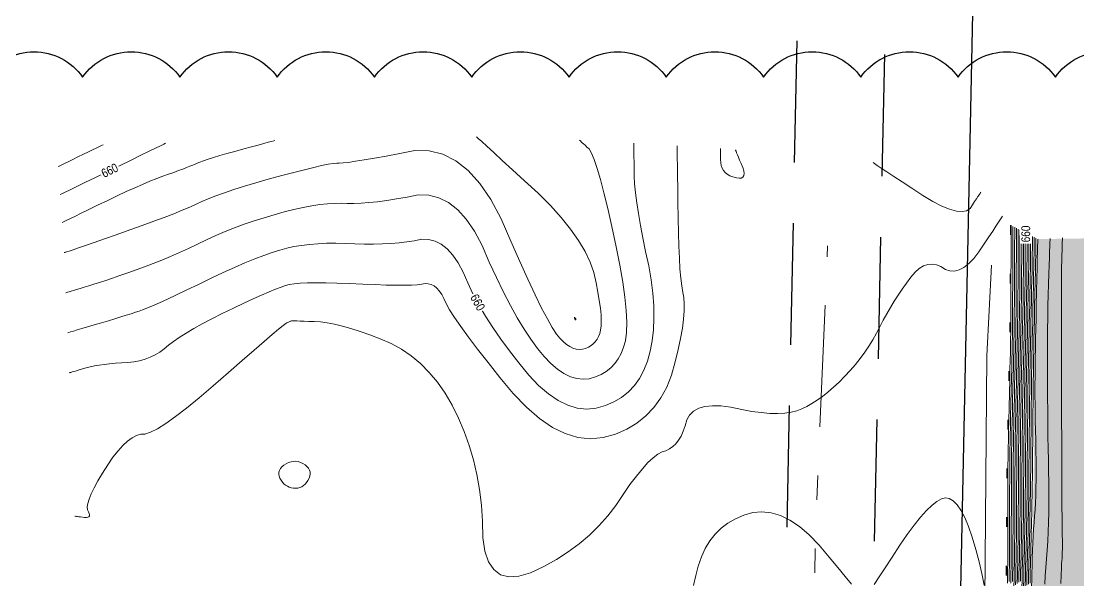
# Model space of a CAD drawing. Extents: x 408914 to 412362, y 6133812 to 6135729.
# Drawn here: x 410453.3 to 410562, y 6134168 to 6134225.4 of the extents above; entities that cross this region are included whole.
import ezdxf

# ---------------------------------------------------------------- set-up
doc = ezdxf.new("R2010")
doc.units = 0
doc.header["$LTSCALE"] = 5
for name, pattern in [('CENTERLINEX33', [6.5, 2.5, -1, 0.5, -1, 0.5, -1]), ('foc-FLOWLINE', [3.75, 2.5, -1.25]), ('foc-TOPO', [1, 0.2, -0.8])]:
    doc.linetypes.add(name, pattern=pattern)
for name, color, linetype in [('AS-ROADS', 254, 'Continuous'), ('F-EZE', 190, 'foc-FLOWLINE'), ('L-SEC', 7, 'Continuous'), ('PROPOSED-SCOPE', 240, 'Continuous'), ('T-LOW-AREA', 48, 'foc-TOPO')]:
    doc.layers.add(name, color=color, linetype=linetype)
for name, color, linetype, lineweight, true_color in [('AS-TELUS-ATCO PIPELINES', 7, 'foc-TEL', 9, 0xff9c38), ('C-TOPO-MAJR', 7, 'Continuous', 15, 0xd3aa5f), ('C-TOPO-MINR', 7, 'Continuous', 13, 0xe9d5af)]:
    doc.layers.add(name, color=color, linetype=linetype, lineweight=lineweight, true_color=true_color)
doc.layers.add('C-TOPO-MAJR-TEXT', color=7, linetype='Continuous', true_color=0x644b1b)
doc.layers.add('EXISTING PIPE (EXIST OR HP)', color=240, linetype='CENTERLINEX33', lineweight=20)
doc.styles.add('foc-LtypeFont', font='ARIALN.TTF', dxfattribs={"height": 7.35})
doc.styles.get("Standard").update_dxf_attribs({"font": 'ARIALN.TTF'})
doc.linetypes.add('foc-TEL', pattern='A,2,-1,["T",foc-LtypeFont,S=0.2,R=0,X=-0.425,Y=-0.75],-1.24,8', length=12.24)

msp = doc.modelspace()

# ---------------------------------------------------------------- hatches: boundary and pattern name
at = {"layer": 'AS-ROADS'}
h = msp.add_hatch(color=256, dxfattribs=at)
h.dxf.hatch_style = 1
h.paths.add_polyline_path([(410459.909, 6134102.815), (410473.373, 6134102.384), (410487.29, 6134102.369), (410499.54, 6134102.143), (410513.633, 6134101.862), (410531.19, 6134101.362), (410542.545, 6134101.244), (410562.978, 6134100.497), (410563.603, 6134105.075), (410564.351, 6134126.276), (410564.18, 6134137.58), (410564.457, 6134150.553), (410564.94, 6134169.43), (410565.468, 6134203.166), (410557.785, 6134203.061), (410557.554, 6134191.021), (410557.365, 6134178.284), (410557.163, 6134165.844), (410556.792, 6134152.62), (410556.119, 6134139.367), (410555.828, 6134127.005), (410555.488, 6134118.286), (410554.713, 6134114.745), (410553.303, 6134112.519), (410550.402, 6134110.311), (410546.861, 6134109.539), (410543.571, 6134109.474), (410534.917, 6134109.269), (410523.2, 6134109.396), (410510.918, 6134109.711), (410498.397, 6134109.913), (410486.022, 6134110.19), (410473.281, 6134110.347), (410460.165, 6134110.66)])

# ---------------------------------------------------------------- linework, layer by layer
at = {"layer": 'AS-TELUS-ATCO PIPELINES', "flags": 128}
msp.add_lwpolyline([(410546.272, 6134095.98), (410546.422, 6134099.006), (410547.594, 6134111.464), (410548.568, 6134118.576), (410548.586, 6134121.776), (410548.631, 6134122.445), (410547.956, 6134129.888), (410548.44, 6134131.919), (410549.77, 6134135.018), (410550.587, 6134138.183), (410552.145, 6134145.91), (410552.179, 6134157.127), (410552.348, 6134165.976), (410552.569, 6134191.053), (410553.031, 6134200.38)], dxfattribs=at)
at = {"layer": 'C-TOPO-MAJR', "flags": 128}
for points in [[(410457.344, 6134207.642), (410457.344, 6134207.642), (410457.513, 6134207.724), (410457.851, 6134207.889), (410458.358, 6134208.135), (410459.034, 6134208.464), (410459.879, 6134208.875), (410460.892, 6134209.368), (410462.075, 6134209.943), (410463.427, 6134210.601), (410464.61, 6134211.176), (410465.624, 6134211.67), (410466.468, 6134212.08), (410467.144, 6134212.409), (410467.651, 6134212.656), (410467.989, 6134212.82), (410468.158, 6134212.902), (410468.158, 6134212.902)], [(410458.111, 6134193.441), (410458.111, 6134193.441), (410458.207, 6134193.47), (410458.4, 6134193.526), (410458.689, 6134193.612), (410459.075, 6134193.725), (410459.557, 6134193.868), (410460.136, 6134194.038), (410460.811, 6134194.237), (410461.582, 6134194.464), (410462.299, 6134194.678), (410462.961, 6134194.878), (410463.569, 6134195.064), (410464.122, 6134195.236), (410464.621, 6134195.395), (410465.065, 6134195.539), (410465.455, 6134195.67), (410465.79, 6134195.787), (410466.246, 6134195.969), (410466.825, 6134196.214), (410467.524, 6134196.524), (410468.346, 6134196.899), (410469.289, 6134197.338), (410470.353, 6134197.841), (410471.539, 6134198.408), (410472.847, 6134199.04), (410474.08, 6134199.617), (410475.238, 6134200.139), (410476.321, 6134200.607), (410477.328, 6134201.019), (410478.261, 6134201.377), (410479.119, 6134201.679), (410479.902, 6134201.927), (410480.61, 6134202.121), (410481.355, 6134202.283), (410482.138, 6134202.416), (410482.958, 6134202.517), (410483.816, 6134202.589), (410484.711, 6134202.63), (410485.644, 6134202.641), (410486.614, 6134202.621), (410487.621, 6134202.571), (410488.595, 6134202.546), (410489.535, 6134202.544), (410490.442, 6134202.566), (410491.316, 6134202.612), (410492.156, 6134202.683), (410492.962, 6134202.777), (410493.735, 6134202.896), (410494.475, 6134203.039), (410495.182, 6134203.026), (410495.855, 6134202.857), (410496.496, 6134202.533), (410497.104, 6134202.053), (410497.679, 6134201.417), (410498.221, 6134200.625), (410498.731, 6134199.678), (410499.207, 6134198.576), (410499.752, 6134197.454), (410500.365, 6134196.315), (410501.047, 6134195.156), (410501.797, 6134193.98), (410502.615, 6134192.785), (410503.502, 6134191.571), (410504.458, 6134190.339), (410505.482, 6134189.089), (410506.497, 6134188.03), (410507.504, 6134187.162), (410508.502, 6134186.485), (410509.491, 6134185.999), (410510.472, 6134185.705), (410511.444, 6134185.601), (410512.408, 6134185.689), (410513.364, 6134185.968), (410514.234, 6134186.34), (410515.021, 6134186.804), (410515.723, 6134187.362), (410516.34, 6134188.012), (410516.873, 6134188.754), (410517.322, 6134189.59), (410517.686, 6134190.518), (410517.965, 6134191.539), (410518.17, 6134192.618), (410518.298, 6134193.754), (410518.351, 6134194.948), (410518.329, 6134196.2), (410518.231, 6134197.509), (410518.058, 6134198.876), (410517.809, 6134200.301), (410517.484, 6134201.784), (410517.199, 6134203.174), (410516.953, 6134204.472), (410516.747, 6134205.677), (410516.58, 6134206.79), (410516.453, 6134207.811), (410516.365, 6134208.739), (410516.316, 6134209.575), (410516.307, 6134210.318), (410516.299, 6134210.969), (410516.292, 6134211.527), (410516.286, 6134211.991), (410516.281, 6134212.363), (410516.278, 6134212.642), (410516.275, 6134212.828), (410516.274, 6134212.921), (410516.274, 6134212.921)], [(410555.419, 6134204.278), (410555.419, 6134204.278), (410555.418, 6134204.121), (410555.417, 6134203.807), (410555.415, 6134203.336), (410555.412, 6134202.709), (410555.409, 6134201.925), (410555.405, 6134200.984), (410555.4, 6134199.886), (410555.394, 6134198.631), (410555.389, 6134197.502), (410555.383, 6134196.498), (410555.378, 6134195.621), (410555.372, 6134194.869), (410555.367, 6134194.243), (410555.362, 6134193.742), (410555.356, 6134193.368), (410555.351, 6134193.119), (410555.343, 6134192.74), (410555.332, 6134192.232), (410555.318, 6134191.594), (410555.301, 6134190.826), (410555.281, 6134189.929), (410555.259, 6134188.902), (410555.233, 6134187.745), (410555.205, 6134186.458), (410555.179, 6134185.3), (410555.158, 6134184.269), (410555.139, 6134183.366), (410555.123, 6134182.591), (410555.111, 6134181.944), (410555.102, 6134181.424), (410555.097, 6134181.033), (410555.094, 6134180.769), (410555.091, 6134180.375), (410555.089, 6134179.85), (410555.086, 6134179.195), (410555.082, 6134178.409), (410555.079, 6134177.493), (410555.075, 6134176.446), (410555.072, 6134175.269), (410555.068, 6134173.962), (410555.063, 6134172.783), (410555.059, 6134171.733), (410555.054, 6134170.811), (410555.049, 6134170.017), (410555.043, 6134169.353), (410555.037, 6134168.816), (410555.031, 6134168.409), (410555.025, 6134168.13), (410555.011, 6134167.718)], [(410556.147, 6134203.903), (410556.147, 6134203.903), (410556.147, 6134203.795), (410556.146, 6134203.578), (410556.144, 6134203.252), (410556.142, 6134202.817), (410556.14, 6134202.275), (410556.137, 6134201.623), (410556.134, 6134200.863), (410556.13, 6134199.994), (410556.125, 6134199.155), (410556.119, 6134198.345), (410556.111, 6134197.564), (410556.103, 6134196.812), (410556.093, 6134196.089), (410556.082, 6134195.396), (410556.069, 6134194.732), (410556.056, 6134194.097), (410556.041, 6134193.429), (410556.026, 6134192.729), (410556.01, 6134191.997), (410555.994, 6134191.232), (410555.976, 6134190.434), (410555.958, 6134189.604), (410555.939, 6134188.742), (410555.919, 6134187.847), (410555.901, 6134186.98), (410555.885, 6134186.141), (410555.87, 6134185.33), (410555.857, 6134184.548), (410555.846, 6134183.794), (410555.836, 6134183.068), (410555.828, 6134182.37), (410555.822, 6134181.7), (410555.816, 6134181.002), (410555.811, 6134180.275), (410555.806, 6134179.52), (410555.802, 6134178.736), (410555.798, 6134177.924), (410555.794, 6134177.084), (410555.791, 6134176.215), (410555.788, 6134175.317), (410555.784, 6134174.447), (410555.778, 6134173.605), (410555.77, 6134172.79), (410555.761, 6134172.002), (410555.75, 6134171.243), (410555.738, 6134170.51), (410555.724, 6134169.806), (410555.708, 6134169.128), (410555.689, 6134168.419), (410555.666, 6134167.677)], [(410556.875, 6134203.529), (410556.875, 6134203.529), (410556.875, 6134203.469), (410556.874, 6134203.348), (410556.873, 6134203.167), (410556.872, 6134202.926), (410556.871, 6134202.624), (410556.87, 6134202.262), (410556.868, 6134201.84), (410556.866, 6134201.358), (410556.861, 6134200.808), (410556.854, 6134200.191), (410556.844, 6134199.506), (410556.833, 6134198.755), (410556.818, 6134197.936), (410556.801, 6134197.049), (410556.782, 6134196.096), (410556.76, 6134195.075), (410556.74, 6134194.119), (410556.721, 6134193.227), (410556.703, 6134192.4), (410556.687, 6134191.638), (410556.671, 6134190.94), (410556.658, 6134190.307), (410556.645, 6134189.738), (410556.634, 6134189.235), (410556.623, 6134188.659), (410556.612, 6134188.013), (410556.602, 6134187.294), (410556.591, 6134186.505), (410556.581, 6134185.644), (410556.57, 6134184.711), (410556.56, 6134183.707), (410556.55, 6134182.631), (410556.541, 6134181.629), (410556.533, 6134180.7), (410556.527, 6134179.845), (410556.521, 6134179.063), (410556.516, 6134178.355), (410556.513, 6134177.721), (410556.51, 6134177.16), (410556.509, 6134176.672), (410556.504, 6134176.111), (410556.497, 6134175.477), (410556.487, 6134174.769), (410556.473, 6134173.988), (410556.457, 6134173.133), (410556.438, 6134172.204), (410556.416, 6134171.203), (410556.392, 6134170.127), (410556.367, 6134169.12), (410556.342, 6134168.18), (410556.317, 6134167.309)], [(410557.603, 6134203.155), (410557.603, 6134203.155), (410557.603, 6134203.143), (410557.603, 6134203.119), (410557.603, 6134203.082), (410557.603, 6134203.034), (410557.602, 6134202.974), (410557.602, 6134202.902), (410557.602, 6134202.818), (410557.601, 6134202.721), (410557.597, 6134202.461), (410557.589, 6134202.037), (410557.578, 6134201.449), (410557.563, 6134200.698), (410557.544, 6134199.782), (410557.521, 6134198.703), (410557.495, 6134197.46), (410557.465, 6134196.053), (410557.438, 6134194.808), (410557.415, 6134193.724), (410557.396, 6134192.803), (410557.379, 6134192.043), (410557.367, 6134191.445), (410557.357, 6134191.009), (410557.351, 6134190.735), (410557.349, 6134190.623), (410557.345, 6134190.339), (410557.34, 6134189.885), (410557.333, 6134189.259), (410557.325, 6134188.462), (410557.315, 6134187.494), (410557.304, 6134186.354), (410557.292, 6134185.044), (410557.278, 6134183.562), (410557.266, 6134182.256), (410557.256, 6134181.125), (410557.247, 6134180.17), (410557.24, 6134179.391), (410557.235, 6134178.787), (410557.231, 6134178.358), (410557.229, 6134178.105), (410557.229, 6134178.027), (410557.225, 6134177.775), (410557.216, 6134177.349), (410557.203, 6134176.748), (410557.186, 6134175.973), (410557.164, 6134175.023), (410557.139, 6134173.898), (410557.109, 6134172.599), (410557.075, 6134171.126), (410557.045, 6134169.821), (410557.017, 6134168.684), (410556.994, 6134167.715)]]:
    msp.add_lwpolyline(points, dxfattribs=at)
at = {"layer": 'C-TOPO-MINR', "ltscale": 0.1, "flags": 128}
for points in [[(410457.141, 6134210.518), (410457.141, 6134210.518), (410457.213, 6134210.553), (410457.356, 6134210.622), (410457.571, 6134210.727), (410457.858, 6134210.867), (410458.217, 6134211.041), (410458.648, 6134211.251), (410459.15, 6134211.495), (410459.724, 6134211.774), (410460.226, 6134212.019), (410460.657, 6134212.228), (410461.015, 6134212.402), (410461.302, 6134212.542), (410461.518, 6134212.647), (410461.661, 6134212.717), (410461.733, 6134212.752), (410461.733, 6134212.752)], [(410457.547, 6134204.766), (410457.547, 6134204.766), (410457.677, 6134204.829), (410457.937, 6134204.956), (410458.327, 6134205.145), (410458.846, 6134205.398), (410459.495, 6134205.714), (410460.274, 6134206.093), (410461.183, 6134206.535), (410462.222, 6134207.04), (410463.204, 6134207.508), (410464.128, 6134207.938), (410464.996, 6134208.33), (410465.806, 6134208.684), (410466.56, 6134209.001), (410467.256, 6134209.279), (410467.896, 6134209.521), (410468.478, 6134209.724), (410469.012, 6134209.914), (410469.498, 6134210.09), (410469.936, 6134210.253), (410470.326, 6134210.403), (410470.668, 6134210.539), (410470.962, 6134210.661), (410471.208, 6134210.77), (410471.406, 6134210.866), (410471.693, 6134210.98), (410472.069, 6134211.114), (410472.535, 6134211.267), (410473.09, 6134211.439), (410473.734, 6134211.631), (410474.468, 6134211.841), (410475.291, 6134212.071), (410476.203, 6134212.32), (410477.001, 6134212.537), (410477.685, 6134212.724), (410478.255, 6134212.88), (410478.711, 6134213.004), (410479.053, 6134213.097), (410479.281, 6134213.159), (410479.395, 6134213.191), (410479.395, 6134213.191)], [(410457.747, 6134201.671), (410457.747, 6134201.671), (410457.755, 6134201.673), (410457.771, 6134201.678), (410457.794, 6134201.685), (410457.825, 6134201.694), (410457.865, 6134201.705), (410457.912, 6134201.719), (410457.967, 6134201.735), (410458.03, 6134201.754), (410458.258, 6134201.831), (410458.651, 6134201.966), (410459.21, 6134202.159), (410459.934, 6134202.41), (410460.823, 6134202.719), (410461.878, 6134203.087), (410463.098, 6134203.512), (410464.483, 6134203.996), (410465.766, 6134204.454), (410466.947, 6134204.885), (410468.026, 6134205.29), (410469.002, 6134205.669), (410469.876, 6134206.022), (410470.649, 6134206.349), (410471.318, 6134206.65), (410471.886, 6134206.924), (410472.556, 6134207.211), (410473.328, 6134207.511), (410474.202, 6134207.824), (410475.178, 6134208.15), (410476.256, 6134208.489), (410477.436, 6134208.841), (410478.718, 6134209.205), (410480.102, 6134209.583), (410481.343, 6134209.912), (410482.439, 6134210.192), (410483.392, 6134210.424), (410484.201, 6134210.607), (410484.866, 6134210.741), (410485.387, 6134210.827), (410485.765, 6134210.864), (410485.998, 6134210.852), (410486.396, 6134210.879), (410486.957, 6134210.945), (410487.682, 6134211.05), (410488.571, 6134211.193), (410489.623, 6134211.375), (410490.839, 6134211.595), (410492.219, 6134211.854), (410493.763, 6134212.152), (410495.238, 6134212.125), (410496.645, 6134211.773), (410497.983, 6134211.096), (410499.252, 6134210.094), (410500.452, 6134208.767), (410501.584, 6134207.115), (410502.647, 6134205.137), (410503.642, 6134202.835), (410504.555, 6134200.768), (410505.387, 6134198.936), (410506.138, 6134197.34), (410506.807, 6134195.979), (410507.395, 6134194.853), (410507.902, 6134193.962), (410508.328, 6134193.306), (410508.672, 6134192.886), (410509.013, 6134192.53), (410509.352, 6134192.238), (410509.687, 6134192.01), (410510.02, 6134191.847), (410510.35, 6134191.748), (410510.676, 6134191.713), (410511.001, 6134191.743), (410511.322, 6134191.836), (410511.614, 6134191.961), (410511.879, 6134192.118), (410512.115, 6134192.305), (410512.322, 6134192.523), (410512.502, 6134192.773), (410512.652, 6134193.054), (410512.775, 6134193.366), (410512.869, 6134193.709), (410512.923, 6134194.14), (410512.936, 6134194.659), (410512.909, 6134195.266), (410512.842, 6134195.96), (410512.734, 6134196.742), (410512.586, 6134197.612), (410512.397, 6134198.569), (410512.168, 6134199.615), (410511.792, 6134200.69), (410511.269, 6134201.796), (410510.599, 6134202.931), (410509.782, 6134204.097), (410508.817, 6134205.293), (410507.705, 6134206.519), (410506.446, 6134207.775), (410505.04, 6134209.061), (410503.81, 6134210.186), (410502.755, 6134211.15), (410501.877, 6134211.954), (410501.174, 6134212.597), (410500.646, 6134213.08), (410500.295, 6134213.401), (410500.119, 6134213.562), (410500.119, 6134213.562)], [(410457.929, 6134197.556), (410457.929, 6134197.556), (410457.981, 6134197.571), (410458.085, 6134197.602), (410458.242, 6134197.648), (410458.45, 6134197.71), (410458.711, 6134197.786), (410459.024, 6134197.879), (410459.389, 6134197.986), (410459.806, 6134198.109), (410460.278, 6134198.254), (410460.806, 6134198.422), (410461.389, 6134198.611), (410462.028, 6134198.823), (410462.722, 6134199.057), (410463.471, 6134199.313), (410464.276, 6134199.591), (410465.136, 6134199.892), (410466.006, 6134200.211), (410466.886, 6134200.55), (410467.775, 6134200.907), (410468.674, 6134201.284), (410469.583, 6134201.68), (410470.501, 6134202.095), (410471.429, 6134202.529), (410472.367, 6134202.982), (410473.318, 6134203.414), (410474.283, 6134203.825), (410475.261, 6134204.215), (410476.253, 6134204.585), (410477.259, 6134204.933), (410478.278, 6134205.26), (410479.31, 6134205.566), (410480.356, 6134205.852), (410481.349, 6134206.098), (410482.289, 6134206.304), (410483.175, 6134206.471), (410484.009, 6134206.598), (410484.789, 6134206.686), (410485.516, 6134206.734), (410486.189, 6134206.743), (410486.81, 6134206.712), (410487.495, 6134206.712), (410488.246, 6134206.744), (410489.062, 6134206.808), (410489.943, 6134206.903), (410490.889, 6134207.029), (410491.901, 6134207.186), (410492.977, 6134207.375), (410494.119, 6134207.596), (410495.21, 6134207.576), (410496.25, 6134207.315), (410497.239, 6134206.814), (410498.178, 6134206.073), (410499.066, 6134205.092), (410499.903, 6134203.87), (410500.689, 6134202.408), (410501.425, 6134200.705), (410502.154, 6134199.111), (410502.876, 6134197.625), (410503.592, 6134196.248), (410504.302, 6134194.979), (410505.005, 6134193.819), (410505.702, 6134192.766), (410506.393, 6134191.823), (410507.077, 6134190.987), (410507.755, 6134190.28), (410508.428, 6134189.7), (410509.094, 6134189.248), (410509.755, 6134188.923), (410510.411, 6134188.726), (410511.06, 6134188.657), (410511.704, 6134188.716), (410512.343, 6134188.902), (410512.924, 6134189.151), (410513.45, 6134189.461), (410513.919, 6134189.833), (410514.331, 6134190.267), (410514.687, 6134190.764), (410514.987, 6134191.322), (410515.23, 6134191.942), (410515.417, 6134192.624), (410515.524, 6134193.481), (410515.55, 6134194.512), (410515.497, 6134195.717), (410515.363, 6134197.097), (410515.149, 6134198.651), (410514.854, 6134200.379), (410514.48, 6134202.282), (410514.025, 6134204.359), (410513.6, 6134206.201), (410513.205, 6134207.809), (410512.84, 6134209.181), (410512.504, 6134210.319), (410512.199, 6134211.222), (410511.923, 6134211.889), (410511.677, 6134212.322), (410511.46, 6134212.52), (410511.271, 6134212.693), (410511.109, 6134212.841), (410510.974, 6134212.965), (410510.866, 6134213.064), (410510.785, 6134213.138), (410510.73, 6134213.188), (410510.703, 6134213.212), (410510.703, 6134213.212)], [(410458.293, 6134189.326), (410458.293, 6134189.326), (410458.34, 6134189.34), (410458.436, 6134189.368), (410458.578, 6134189.41), (410458.768, 6134189.467), (410459.006, 6134189.537), (410459.291, 6134189.621), (410459.624, 6134189.719), (410460.005, 6134189.831), (410460.419, 6134189.933), (410460.867, 6134190.026), (410461.35, 6134190.109), (410461.866, 6134190.182), (410462.416, 6134190.245), (410463.001, 6134190.298), (410463.619, 6134190.342), (410464.271, 6134190.376), (410464.895, 6134190.451), (410465.489, 6134190.569), (410466.055, 6134190.729), (410466.591, 6134190.931), (410467.099, 6134191.174), (410467.577, 6134191.46), (410468.027, 6134191.788), (410468.447, 6134192.158), (410468.96, 6134192.551), (410469.566, 6134192.968), (410470.264, 6134193.41), (410471.054, 6134193.875), (410471.937, 6134194.364), (410472.912, 6134194.877), (410473.98, 6134195.413), (410475.14, 6134195.974), (410476.201, 6134196.477), (410477.163, 6134196.922), (410478.027, 6134197.31), (410478.792, 6134197.641), (410479.458, 6134197.914), (410480.025, 6134198.13), (410480.494, 6134198.288), (410480.864, 6134198.389), (410481.362, 6134198.469), (410481.988, 6134198.527), (410482.742, 6134198.564), (410483.624, 6134198.58), (410484.634, 6134198.575), (410485.772, 6134198.548), (410487.038, 6134198.5), (410488.432, 6134198.431), (410489.695, 6134198.379), (410490.825, 6134198.343), (410491.823, 6134198.324), (410492.689, 6134198.322), (410493.422, 6134198.337), (410494.024, 6134198.368), (410494.493, 6134198.417), (410494.831, 6134198.482), (410495.153, 6134198.476), (410495.461, 6134198.399), (410495.753, 6134198.251), (410496.03, 6134198.032), (410496.293, 6134197.742), (410496.54, 6134197.381), (410496.772, 6134196.949), (410496.99, 6134196.446), (410497.35, 6134195.797), (410497.854, 6134195.004), (410498.501, 6134194.065), (410499.292, 6134192.98), (410500.226, 6134191.751), (410501.303, 6134190.376), (410502.523, 6134188.856), (410503.887, 6134187.191), (410505.239, 6134185.78), (410506.58, 6134184.624), (410507.909, 6134183.722), (410509.227, 6134183.075), (410510.533, 6134182.683), (410511.828, 6134182.545), (410513.112, 6134182.662), (410514.384, 6134183.034), (410515.544, 6134183.529), (410516.592, 6134184.148), (410517.526, 6134184.89), (410518.349, 6134185.756), (410519.059, 6134186.745), (410519.656, 6134187.858), (410520.141, 6134189.094), (410520.514, 6134190.454), (410520.825, 6134191.709), (410521.076, 6134192.861), (410521.266, 6134193.908), (410521.394, 6134194.851), (410521.462, 6134195.69), (410521.469, 6134196.425), (410521.414, 6134197.055), (410521.299, 6134197.582), (410521.196, 6134198.249), (410521.104, 6134199.057), (410521.024, 6134200.005), (410520.957, 6134201.095), (410520.9, 6134202.325), (410520.856, 6134203.695), (410520.824, 6134205.207), (410520.803, 6134206.859), (410520.785, 6134208.305), (410520.77, 6134209.544), (410520.757, 6134210.577), (410520.746, 6134211.403), (410520.739, 6134212.023), (410520.733, 6134212.436), (410520.731, 6134212.642), (410520.731, 6134212.642)], [(410526.717, 6134212.233), (410526.717, 6134212.233), (410526.738, 6134212.182), (410526.779, 6134212.081), (410526.842, 6134211.93), (410526.926, 6134211.728), (410527.03, 6134211.476), (410527.155, 6134211.173), (410527.301, 6134210.819), (410527.468, 6134210.415), (410527.57, 6134210.074), (410527.607, 6134209.796), (410527.578, 6134209.58), (410527.485, 6134209.426), (410527.326, 6134209.336), (410527.102, 6134209.308), (410526.813, 6134209.342), (410526.459, 6134209.44), (410526.149, 6134209.565), (410525.882, 6134209.719), (410525.659, 6134209.901), (410525.48, 6134210.111), (410525.345, 6134210.349), (410525.254, 6134210.616), (410525.206, 6134210.911), (410525.202, 6134211.233), (410525.198, 6134211.516), (410525.195, 6134211.758), (410525.193, 6134211.96), (410525.191, 6134212.122), (410525.189, 6134212.243), (410525.188, 6134212.323), (410525.188, 6134212.364), (410525.188, 6134212.364)], [(410540.857, 6134210.913), (410540.857, 6134210.913), (410541, 6134210.819), (410541.284, 6134210.631), (410541.711, 6134210.349), (410542.28, 6134209.973), (410542.992, 6134209.503), (410543.846, 6134208.939), (410544.842, 6134208.281), (410545.98, 6134207.529), (410547.007, 6134206.918), (410547.923, 6134206.448), (410548.727, 6134206.118), (410549.421, 6134205.929), (410550.003, 6134205.881), (410550.473, 6134205.974), (410550.833, 6134206.208), (410551.081, 6134206.582), (410551.298, 6134206.91), (410551.484, 6134207.19), (410551.639, 6134207.424), (410551.763, 6134207.612), (410551.857, 6134207.752), (410551.919, 6134207.846), (410551.95, 6134207.892), (410551.95, 6134207.892)], [(410458.826, 6134174.594), (410458.826, 6134174.594), (410458.854, 6134174.59), (410458.911, 6134174.583), (410458.996, 6134174.571), (410459.11, 6134174.556), (410459.252, 6134174.537), (410459.422, 6134174.515), (410459.621, 6134174.489), (410459.848, 6134174.459), (410460.033, 6134174.457), (410460.176, 6134174.485), (410460.276, 6134174.541), (410460.333, 6134174.626), (410460.349, 6134174.74), (410460.321, 6134174.883), (410460.252, 6134175.055), (410460.14, 6134175.255), (410460.111, 6134175.539), (410460.164, 6134175.907), (410460.301, 6134176.359), (410460.52, 6134176.895), (410460.822, 6134177.515), (410461.206, 6134178.219), (410461.674, 6134179.007), (410462.224, 6134179.878), (410462.758, 6134180.644), (410463.276, 6134181.303), (410463.778, 6134181.856), (410464.263, 6134182.303), (410464.733, 6134182.643), (410465.186, 6134182.877), (410465.623, 6134183.005), (410466.044, 6134183.027), (410466.61, 6134183.22), (410467.321, 6134183.584), (410468.178, 6134184.12), (410469.18, 6134184.826), (410470.327, 6134185.704), (410471.62, 6134186.753), (410473.058, 6134187.974), (410474.641, 6134189.365), (410476.038, 6134190.589), (410477.251, 6134191.645), (410478.277, 6134192.532), (410479.118, 6134193.252), (410479.774, 6134193.804), (410480.244, 6134194.188), (410480.529, 6134194.404), (410480.628, 6134194.452), (410480.719, 6134194.495), (410480.801, 6134194.533), (410480.875, 6134194.566), (410480.94, 6134194.594), (410480.997, 6134194.617), (410481.046, 6134194.636), (410481.086, 6134194.649), (410481.118, 6134194.658), (410481.224, 6134194.662), (410481.406, 6134194.66), (410481.662, 6134194.654), (410481.994, 6134194.643), (410482.4, 6134194.626), (410482.882, 6134194.605), (410483.438, 6134194.579), (410484.07, 6134194.547), (410484.763, 6134194.461), (410485.517, 6134194.321), (410486.333, 6134194.126), (410487.211, 6134193.876), (410488.15, 6134193.571), (410489.151, 6134193.212), (410490.214, 6134192.799), (410491.337, 6134192.33), (410492.404, 6134191.753), (410493.413, 6134191.067), (410494.365, 6134190.273), (410495.259, 6134189.369), (410496.097, 6134188.357), (410496.876, 6134187.236), (410497.599, 6134186.006), (410498.263, 6134184.667), (410498.85, 6134183.285), (410499.359, 6134181.86), (410499.789, 6134180.391), (410500.141, 6134178.88), (410500.415, 6134177.325), (410500.611, 6134175.727), (410500.728, 6134174.086), (410500.767, 6134172.402), (410500.972, 6134171.01), (410501.342, 6134169.909), (410501.878, 6134169.101), (410502.579, 6134168.585), (410503.445, 6134168.36), (410504.477, 6134168.428), (410505.674, 6134168.788), (410507.036, 6134169.439), (410508.322, 6134170.151), (410509.532, 6134170.924), (410510.665, 6134171.757), (410511.721, 6134172.65), (410512.7, 6134173.604), (410513.603, 6134174.618), (410514.429, 6134175.692), (410515.179, 6134176.827), (410515.884, 6134177.835), (410516.545, 6134178.715), (410517.162, 6134179.468), (410517.735, 6134180.093), (410518.263, 6134180.591), (410518.747, 6134180.961), (410519.187, 6134181.204), (410519.583, 6134181.32), (410519.95, 6134181.498), (410520.289, 6134181.738), (410520.599, 6134182.04), (410520.881, 6134182.404), (410521.134, 6134182.83), (410521.359, 6134183.319), (410521.556, 6134183.869), (410521.723, 6134184.482), (410522.011, 6134184.988), (410522.417, 6134185.388), (410522.943, 6134185.681), (410523.588, 6134185.868), (410524.353, 6134185.948), (410525.236, 6134185.922), (410526.239, 6134185.789), (410527.362, 6134185.549), (410528.406, 6134185.365), (410529.373, 6134185.235), (410530.262, 6134185.16), (410531.073, 6134185.14), (410531.806, 6134185.176), (410532.462, 6134185.266), (410533.039, 6134185.41), (410533.539, 6134185.61), (410534.05, 6134185.859), (410534.573, 6134186.156), (410535.108, 6134186.502), (410535.654, 6134186.897), (410536.212, 6134187.341), (410536.782, 6134187.834), (410537.363, 6134188.375), (410537.956, 6134188.965), (410538.517, 6134189.566), (410539.047, 6134190.176), (410539.545, 6134190.797), (410540.011, 6134191.429), (410540.445, 6134192.071), (410540.848, 6134192.723), (410541.219, 6134193.385), (410541.559, 6134194.058), (410541.911, 6134194.723), (410542.276, 6134195.379), (410542.653, 6134196.028), (410543.044, 6134196.668), (410543.447, 6134197.301), (410543.862, 6134197.925), (410544.291, 6134198.542), (410544.732, 6134199.15), (410545.173, 6134199.646), (410545.616, 6134200.028), (410546.06, 6134200.297), (410546.504, 6134200.453), (410546.949, 6134200.497), (410547.396, 6134200.427), (410547.842, 6134200.244), (410548.29, 6134199.948), (410548.749, 6134199.791), (410549.22, 6134199.772), (410549.702, 6134199.892), (410550.195, 6134200.151), (410550.7, 6134200.548), (410551.216, 6134201.083), (410551.743, 6134201.758), (410552.282, 6134202.57), (410552.754, 6134203.281), (410553.158, 6134203.891), (410553.494, 6134204.399), (410553.764, 6134204.805), (410553.966, 6134205.11), (410554.101, 6134205.313), (410554.168, 6134205.415), (410554.168, 6134205.415)], [(410555.055, 6134204.465), (410555.055, 6134204.465), (410555.054, 6134204.284), (410555.053, 6134203.922), (410555.05, 6134203.379), (410555.047, 6134202.655), (410555.043, 6134201.75), (410555.038, 6134200.664), (410555.033, 6134199.397), (410555.026, 6134197.949), (410555.021, 6134196.675), (410555.016, 6134195.575), (410555.011, 6134194.649), (410555.007, 6134193.898), (410555.004, 6134193.32), (410555.002, 6134192.916), (410555, 6134192.686), (410554.999, 6134192.63), (410554.994, 6134192.396), (410554.985, 6134191.983), (410554.972, 6134191.393), (410554.955, 6134190.623), (410554.934, 6134189.676), (410554.909, 6134188.551), (410554.88, 6134187.247), (410554.847, 6134185.764), (410554.819, 6134184.46), (410554.794, 6134183.333), (410554.773, 6134182.384), (410554.757, 6134181.612), (410554.744, 6134181.019), (410554.735, 6134180.602), (410554.731, 6134180.364), (410554.73, 6134180.303), (410554.729, 6134180.061), (410554.727, 6134179.637), (410554.725, 6134179.032), (410554.723, 6134178.246), (410554.72, 6134177.277), (410554.716, 6134176.128), (410554.712, 6134174.797), (410554.707, 6134173.284), (410554.703, 6134171.951), (410554.699, 6134170.797), (410554.696, 6134169.821), (410554.692, 6134169.025), (410554.69, 6134168.408), (410554.687, 6134167.969), (410554.685, 6134167.71)], [(410555.237, 6134204.371), (410555.237, 6134204.371), (410555.236, 6134204.202), (410555.235, 6134203.864), (410555.233, 6134203.358), (410555.23, 6134202.682), (410555.226, 6134201.837), (410555.222, 6134200.824), (410555.216, 6134199.641), (410555.21, 6134198.29), (410555.205, 6134197.089), (410555.2, 6134196.037), (410555.195, 6134195.135), (410555.19, 6134194.383), (410555.186, 6134193.781), (410555.182, 6134193.329), (410555.178, 6134193.027), (410555.175, 6134192.874), (410555.168, 6134192.568), (410555.158, 6134192.108), (410555.145, 6134191.493), (410555.128, 6134190.725), (410555.107, 6134189.803), (410555.084, 6134188.726), (410555.057, 6134187.496), (410555.026, 6134186.111), (410554.999, 6134184.88), (410554.976, 6134183.801), (410554.956, 6134182.875), (410554.94, 6134182.102), (410554.928, 6134181.481), (410554.919, 6134181.013), (410554.914, 6134180.698), (410554.912, 6134180.536), (410554.91, 6134180.218), (410554.908, 6134179.744), (410554.906, 6134179.113), (410554.903, 6134178.327), (410554.899, 6134177.385), (410554.896, 6134176.287), (410554.892, 6134175.033), (410554.888, 6134173.623), (410554.883, 6134172.367), (410554.879, 6134171.265), (410554.875, 6134170.316), (410554.871, 6134169.521), (410554.866, 6134168.88), (410554.862, 6134168.393), (410554.858, 6134168.06), (410554.854, 6134167.88)], [(410555.601, 6134204.184), (410555.601, 6134204.184), (410555.601, 6134204.039), (410555.599, 6134203.75), (410555.597, 6134203.315), (410555.595, 6134202.736), (410555.592, 6134202.012), (410555.588, 6134201.143), (410555.583, 6134200.13), (410555.578, 6134198.972), (410555.573, 6134197.915), (410555.567, 6134196.96), (410555.561, 6134196.107), (410555.555, 6134195.355), (410555.548, 6134194.704), (410555.542, 6134194.156), (410555.535, 6134193.709), (410555.527, 6134193.363), (410555.518, 6134192.913), (410555.505, 6134192.356), (410555.491, 6134191.695), (410555.474, 6134190.928), (410555.455, 6134190.055), (410555.434, 6134189.077), (410555.41, 6134187.994), (410555.383, 6134186.805), (410555.36, 6134185.72), (410555.339, 6134184.737), (410555.322, 6134183.857), (410555.307, 6134183.08), (410555.295, 6134182.406), (410555.286, 6134181.835), (410555.28, 6134181.367), (410555.276, 6134181.002), (410555.273, 6134180.531), (410555.269, 6134179.956), (410555.266, 6134179.276), (410555.262, 6134178.491), (410555.259, 6134177.601), (410555.255, 6134176.606), (410555.251, 6134175.506), (410555.248, 6134174.301), (410555.243, 6134173.199), (410555.238, 6134172.201), (410555.233, 6134171.305), (410555.227, 6134170.514), (410555.22, 6134169.825), (410555.212, 6134169.24), (410555.204, 6134168.758), (410555.196, 6134168.379), (410555.18, 6134167.893)], [(410555.783, 6134204.09), (410555.783, 6134204.09), (410555.783, 6134203.958), (410555.781, 6134203.692), (410555.78, 6134203.294), (410555.777, 6134202.763), (410555.774, 6134202.1), (410555.771, 6134201.303), (410555.767, 6134200.374), (410555.762, 6134199.313), (410555.757, 6134198.328), (410555.751, 6134197.422), (410555.745, 6134196.592), (410555.738, 6134195.84), (410555.73, 6134195.166), (410555.722, 6134194.569), (410555.713, 6134194.05), (410555.703, 6134193.608), (410555.692, 6134193.085), (410555.679, 6134192.481), (410555.664, 6134191.795), (410555.647, 6134191.029), (410555.629, 6134190.182), (410555.608, 6134189.253), (410555.586, 6134188.243), (410555.562, 6134187.153), (410555.54, 6134186.14), (410555.521, 6134185.205), (410555.505, 6134184.348), (410555.49, 6134183.569), (410555.479, 6134182.869), (410555.469, 6134182.246), (410555.462, 6134181.701), (410555.458, 6134181.234), (410555.454, 6134180.688), (410555.45, 6134180.062), (410555.446, 6134179.357), (410555.442, 6134178.573), (410555.438, 6134177.709), (410555.435, 6134176.765), (410555.431, 6134175.742), (410555.428, 6134174.64), (410555.424, 6134173.615), (410555.418, 6134172.669), (410555.412, 6134171.8), (410555.405, 6134171.01), (410555.397, 6134170.298), (410555.388, 6134169.663), (410555.377, 6134169.107), (410555.366, 6134168.629), (410555.35, 6134168.068), (410555.328, 6134167.425)], [(410555.965, 6134203.997), (410555.965, 6134203.997), (410555.965, 6134203.876), (410555.964, 6134203.635), (410555.962, 6134203.273), (410555.96, 6134202.79), (410555.957, 6134202.187), (410555.954, 6134201.463), (410555.95, 6134200.619), (410555.946, 6134199.653), (410555.941, 6134198.742), (410555.935, 6134197.883), (410555.928, 6134197.078), (410555.92, 6134196.326), (410555.911, 6134195.628), (410555.902, 6134194.983), (410555.891, 6134194.391), (410555.88, 6134193.852), (410555.867, 6134193.257), (410555.853, 6134192.605), (410555.837, 6134191.896), (410555.821, 6134191.131), (410555.803, 6134190.308), (410555.783, 6134189.429), (410555.763, 6134188.493), (410555.741, 6134187.5), (410555.721, 6134186.56), (410555.703, 6134185.673), (410555.687, 6134184.839), (410555.674, 6134184.059), (410555.662, 6134183.331), (410555.653, 6134182.657), (410555.645, 6134182.035), (410555.64, 6134181.467), (410555.635, 6134180.845), (410555.63, 6134180.169), (410555.626, 6134179.439), (410555.622, 6134178.655), (410555.618, 6134177.816), (410555.614, 6134176.924), (410555.611, 6134175.978), (410555.608, 6134174.978), (410555.604, 6134174.031), (410555.598, 6134173.137), (410555.591, 6134172.295), (410555.583, 6134171.506), (410555.573, 6134170.77), (410555.563, 6134170.087), (410555.551, 6134169.456), (410555.537, 6134168.879), (410555.519, 6134168.244), (410555.497, 6134167.551)], [(410556.329, 6134203.81), (410556.329, 6134203.81), (410556.329, 6134203.713), (410556.328, 6134203.52), (410556.327, 6134203.231), (410556.325, 6134202.845), (410556.323, 6134202.362), (410556.32, 6134201.783), (410556.317, 6134201.107), (410556.314, 6134200.335), (410556.309, 6134199.568), (410556.302, 6134198.806), (410556.294, 6134198.049), (410556.285, 6134197.298), (410556.274, 6134196.551), (410556.261, 6134195.809), (410556.247, 6134195.073), (410556.232, 6134194.341), (410556.216, 6134193.602), (410556.2, 6134192.854), (410556.184, 6134192.098), (410556.167, 6134191.333), (410556.15, 6134190.561), (410556.133, 6134189.78), (410556.116, 6134188.991), (410556.098, 6134188.194), (410556.082, 6134187.4), (410556.067, 6134186.609), (410556.053, 6134185.821), (410556.041, 6134185.037), (410556.03, 6134184.256), (410556.02, 6134183.478), (410556.011, 6134182.704), (410556.004, 6134181.933), (410555.998, 6134181.158), (410555.992, 6134180.381), (410555.986, 6134179.601), (410555.981, 6134178.818), (410555.977, 6134178.032), (410555.974, 6134177.243), (410555.971, 6134176.451), (410555.968, 6134175.656), (410555.964, 6134174.863), (410555.958, 6134174.073), (410555.949, 6134173.285), (410555.939, 6134172.499), (410555.927, 6134171.715), (410555.913, 6134170.934), (410555.897, 6134170.155), (410555.879, 6134169.378), (410555.858, 6134168.594), (410555.835, 6134167.803)], [(410556.511, 6134203.716), (410556.511, 6134203.716), (410556.511, 6134203.632), (410556.51, 6134203.463), (410556.509, 6134203.209), (410556.507, 6134202.872), (410556.506, 6134202.449), (410556.503, 6134201.943), (410556.501, 6134201.352), (410556.498, 6134200.676), (410556.493, 6134199.981), (410556.486, 6134199.268), (410556.478, 6134198.535), (410556.468, 6134197.783), (410556.455, 6134197.013), (410556.441, 6134196.223), (410556.426, 6134195.414), (410556.408, 6134194.586), (410556.391, 6134193.774), (410556.374, 6134192.978), (410556.357, 6134192.198), (410556.34, 6134191.435), (410556.324, 6134190.687), (410556.308, 6134189.956), (410556.292, 6134189.24), (410556.277, 6134188.541), (410556.262, 6134187.82), (410556.249, 6134187.077), (410556.236, 6134186.312), (410556.224, 6134185.526), (410556.213, 6134184.719), (410556.203, 6134183.889), (410556.194, 6134183.038), (410556.186, 6134182.165), (410556.179, 6134181.315), (410556.172, 6134180.488), (410556.166, 6134179.682), (410556.161, 6134178.9), (410556.157, 6134178.14), (410556.153, 6134177.402), (410556.15, 6134176.687), (410556.148, 6134175.995), (410556.144, 6134175.279), (410556.137, 6134174.541), (410556.128, 6134173.779), (410556.117, 6134172.995), (410556.104, 6134172.188), (410556.088, 6134171.357), (410556.07, 6134170.504), (410556.05, 6134169.628), (410556.028, 6134168.769), (410556.004, 6134167.929)], [(410556.693, 6134203.623), (410556.693, 6134203.623), (410556.693, 6134203.55), (410556.692, 6134203.405), (410556.691, 6134203.188), (410556.69, 6134202.899), (410556.688, 6134202.537), (410556.686, 6134202.103), (410556.684, 6134201.596), (410556.682, 6134201.017), (410556.677, 6134200.395), (410556.67, 6134199.729), (410556.661, 6134199.021), (410556.65, 6134198.269), (410556.637, 6134197.474), (410556.621, 6134196.636), (410556.604, 6134195.755), (410556.584, 6134194.83), (410556.565, 6134193.946), (410556.547, 6134193.103), (410556.53, 6134192.299), (410556.513, 6134191.536), (410556.498, 6134190.813), (410556.483, 6134190.131), (410556.469, 6134189.489), (410556.455, 6134188.888), (410556.443, 6134188.239), (410556.43, 6134187.545), (410556.419, 6134186.803), (410556.408, 6134186.016), (410556.397, 6134185.181), (410556.387, 6134184.3), (410556.377, 6134183.372), (410556.368, 6134182.398), (410556.36, 6134181.472), (410556.353, 6134180.594), (410556.346, 6134179.764), (410556.341, 6134178.982), (410556.337, 6134178.248), (410556.333, 6134177.562), (410556.33, 6134176.923), (410556.328, 6134176.333), (410556.324, 6134175.695), (410556.317, 6134175.009), (410556.307, 6134174.274), (410556.295, 6134173.491), (410556.281, 6134172.66), (410556.263, 6134171.781), (410556.243, 6134170.853), (410556.221, 6134169.878), (410556.197, 6134168.945), (410556.173, 6134168.055), (410556.147, 6134167.207)], [(410557.057, 6134203.435), (410557.057, 6134203.435), (410557.057, 6134203.387), (410557.056, 6134203.291), (410557.056, 6134203.146), (410557.055, 6134202.953), (410557.054, 6134202.712), (410557.053, 6134202.422), (410557.051, 6134202.085), (410557.049, 6134201.699), (410557.045, 6134201.221), (410557.038, 6134200.652), (410557.028, 6134199.992), (410557.015, 6134199.24), (410557, 6134198.397), (410556.981, 6134197.463), (410556.96, 6134196.437), (410556.936, 6134195.319), (410556.914, 6134194.291), (410556.894, 6134193.351), (410556.876, 6134192.501), (410556.86, 6134191.739), (410556.845, 6134191.066), (410556.833, 6134190.482), (410556.822, 6134189.988), (410556.813, 6134189.582), (410556.804, 6134189.079), (410556.794, 6134188.481), (410556.784, 6134187.786), (410556.774, 6134186.994), (410556.764, 6134186.106), (410556.754, 6134185.122), (410556.743, 6134184.041), (410556.732, 6134182.864), (410556.722, 6134181.786), (410556.714, 6134180.806), (410556.707, 6134179.926), (410556.701, 6134179.145), (410556.696, 6134178.463), (410556.692, 6134177.88), (410556.69, 6134177.396), (410556.689, 6134177.011), (410556.684, 6134176.527), (410556.677, 6134175.945), (410556.666, 6134175.264), (410556.652, 6134174.484), (410556.634, 6134173.605), (410556.613, 6134172.628), (410556.59, 6134171.552), (410556.562, 6134170.377), (410556.536, 6134169.295), (410556.511, 6134168.306), (410556.486, 6134167.41)], [(410557.239, 6134203.342), (410557.239, 6134203.342), (410557.239, 6134203.306), (410557.239, 6134203.233), (410557.238, 6134203.125), (410557.237, 6134202.98), (410557.237, 6134202.799), (410557.236, 6134202.582), (410557.235, 6134202.329), (410557.233, 6134202.04), (410557.229, 6134201.635), (410557.222, 6134201.114), (410557.211, 6134200.478), (410557.198, 6134199.726), (410557.181, 6134198.859), (410557.161, 6134197.876), (410557.138, 6134196.778), (410557.113, 6134195.564), (410557.089, 6134194.463), (410557.068, 6134193.476), (410557.049, 6134192.601), (410557.033, 6134191.84), (410557.019, 6134191.193), (410557.007, 6134190.658), (410556.998, 6134190.237), (410556.991, 6134189.929), (410556.984, 6134189.499), (410556.976, 6134188.949), (410556.967, 6134188.277), (410556.958, 6134187.483), (410556.948, 6134186.569), (410556.937, 6134185.533), (410556.926, 6134184.375), (410556.914, 6134183.097), (410556.904, 6134181.942), (410556.895, 6134180.913), (410556.887, 6134180.008), (410556.88, 6134179.227), (410556.875, 6134178.571), (410556.872, 6134178.039), (410556.87, 6134177.632), (410556.869, 6134177.35), (410556.864, 6134176.943), (410556.856, 6134176.413), (410556.845, 6134175.758), (410556.83, 6134174.98), (410556.811, 6134174.078), (410556.789, 6134173.051), (410556.763, 6134171.901), (410556.733, 6134170.627), (410556.706, 6134169.47), (410556.68, 6134168.432), (410556.655, 6134167.512)], [(410557.421, 6134203.248), (410557.421, 6134203.248), (410557.421, 6134203.224), (410557.421, 6134203.176), (410557.42, 6134203.104), (410557.42, 6134203.007), (410557.419, 6134202.887), (410557.419, 6134202.742), (410557.418, 6134202.573), (410557.417, 6134202.38), (410557.413, 6134202.048), (410557.405, 6134201.576), (410557.394, 6134200.964), (410557.38, 6134200.212), (410557.362, 6134199.321), (410557.341, 6134198.29), (410557.317, 6134197.119), (410557.289, 6134195.808), (410557.264, 6134194.635), (410557.242, 6134193.6), (410557.222, 6134192.702), (410557.206, 6134191.942), (410557.193, 6134191.319), (410557.182, 6134190.834), (410557.175, 6134190.486), (410557.17, 6134190.276), (410557.164, 6134189.919), (410557.158, 6134189.417), (410557.15, 6134188.768), (410557.141, 6134187.972), (410557.132, 6134187.031), (410557.121, 6134185.943), (410557.109, 6134184.709), (410557.096, 6134183.329), (410557.085, 6134182.099), (410557.075, 6134181.019), (410557.067, 6134180.089), (410557.06, 6134179.309), (410557.055, 6134178.679), (410557.052, 6134178.199), (410557.049, 6134177.869), (410557.049, 6134177.689), (410557.044, 6134177.359), (410557.036, 6134176.881), (410557.024, 6134176.253), (410557.008, 6134175.476), (410556.988, 6134174.55), (410556.964, 6134173.475), (410556.936, 6134172.25), (410556.904, 6134170.876), (410556.875, 6134169.646), (410556.849, 6134168.558), (410556.825, 6134167.613)], [(410557.787, 6134203.062), (410557.787, 6134203.062), (410557.787, 6134203.059), (410557.787, 6134203.053), (410557.787, 6134203.045), (410557.786, 6134203.034), (410557.786, 6134203.02), (410557.785, 6134203.004), (410557.785, 6134202.984), (410557.784, 6134202.962), (410557.779, 6134202.758), (410557.771, 6134202.371), (410557.759, 6134201.802), (410557.742, 6134201.05), (410557.722, 6134200.116), (410557.699, 6134199), (410557.671, 6134197.701), (410557.639, 6134196.219), (410557.612, 6134194.922), (410557.588, 6134193.807), (410557.568, 6134192.876), (410557.552, 6134192.128), (410557.54, 6134191.563), (410557.532, 6134191.182), (410557.528, 6134190.984), (410557.528, 6134190.97), (410557.527, 6134190.883), (410557.525, 6134190.725), (410557.523, 6134190.495), (410557.52, 6134190.193), (410557.516, 6134189.819), (410557.512, 6134189.373), (410557.507, 6134188.856), (410557.502, 6134188.266), (410557.5, 6134187.614), (410557.503, 6134186.9), (410557.509, 6134186.123), (410557.519, 6134185.284), (410557.533, 6134184.382), (410557.551, 6134183.418), (410557.573, 6134182.391), (410557.598, 6134181.302), (410557.614, 6134180.27), (410557.621, 6134179.294), (410557.617, 6134178.374), (410557.604, 6134177.511), (410557.581, 6134176.704), (410557.548, 6134175.953), (410557.505, 6134175.259), (410557.453, 6134174.622), (410557.405, 6134173.962), (410557.361, 6134173.28), (410557.321, 6134172.576), (410557.285, 6134171.85), (410557.254, 6134171.101), (410557.227, 6134170.331), (410557.204, 6134169.538), (410557.185, 6134168.723), (410557.168, 6134168.007), (410557.154, 6134167.389)], [(410559.056, 6134203.119), (410559.056, 6134203.119), (410559.051, 6134202.989), (410559.042, 6134202.729), (410559.029, 6134202.339), (410559.01, 6134201.819), (410558.988, 6134201.168), (410558.96, 6134200.388), (410558.929, 6134199.478), (410558.892, 6134198.437), (410558.861, 6134197.344), (410558.835, 6134196.197), (410558.814, 6134194.997), (410558.799, 6134193.744), (410558.788, 6134192.438), (410558.783, 6134191.079), (410558.783, 6134189.666), (410558.788, 6134188.201), (410558.796, 6134186.78), (410558.806, 6134185.405), (410558.819, 6134184.075), (410558.835, 6134182.79), (410558.853, 6134181.55), (410558.874, 6134180.356), (410558.898, 6134179.207), (410558.924, 6134178.102), (410558.937, 6134177.024), (410558.938, 6134175.972), (410558.927, 6134174.946), (410558.903, 6134173.946), (410558.867, 6134172.972), (410558.818, 6134172.024), (410558.757, 6134171.102), (410558.684, 6134170.206), (410558.617, 6134169.323), (410558.557, 6134168.452), (410558.504, 6134167.595)], [(410560.324, 6134203.177), (410560.324, 6134203.177), (410560.322, 6134203.115), (410560.318, 6134202.992), (410560.311, 6134202.807), (410560.303, 6134202.56), (410560.292, 6134202.251), (410560.279, 6134201.881), (410560.264, 6134201.449), (410560.247, 6134200.955), (410560.233, 6134200.125), (410560.223, 6134198.958), (410560.216, 6134197.455), (410560.213, 6134195.615), (410560.214, 6134193.438), (410560.218, 6134190.925), (410560.226, 6134188.075), (410560.237, 6134184.889), (410560.248, 6134182.058), (410560.258, 6134179.582), (410560.268, 6134177.462), (410560.278, 6134175.697), (410560.287, 6134174.287), (410560.296, 6134173.232), (410560.305, 6134172.533), (410560.313, 6134172.189), (410560.317, 6134171.853), (410560.318, 6134171.525), (410560.314, 6134171.205), (410560.307, 6134170.894), (410560.295, 6134170.59), (410560.28, 6134170.295), (410560.261, 6134170.007), (410560.238, 6134169.728), (410560.213, 6134169.249), (410560.184, 6134168.569), (410560.153, 6134167.689)], [(410510.315, 6134194.857), (410510.312, 6134194.87), (410510.306, 6134194.884), (410510.299, 6134194.899), (410510.289, 6134194.915), (410510.277, 6134194.931), (410510.263, 6134194.948), (410510.247, 6134194.966), (410510.228, 6134194.984), (410510.207, 6134195.004), (410510.19, 6134195.016), (410510.178, 6134195.023), (410510.17, 6134195.022), (410510.167, 6134195.015), (410510.168, 6134195.002), (410510.173, 6134194.982), (410510.183, 6134194.956), (410510.197, 6134194.923), (410510.21, 6134194.894), (410510.222, 6134194.868), (410510.232, 6134194.845), (410510.242, 6134194.826), (410510.25, 6134194.81), (410510.257, 6134194.798), (410510.262, 6134194.789), (410510.267, 6134194.784), (410510.271, 6134194.779), (410510.276, 6134194.776), (410510.28, 6134194.773), (410510.284, 6134194.771), (410510.288, 6134194.769), (410510.293, 6134194.769), (410510.297, 6134194.769), (410510.301, 6134194.771), (410510.305, 6134194.772), (410510.308, 6134194.774), (410510.311, 6134194.777), (410510.314, 6134194.779), (410510.316, 6134194.783), (410510.318, 6134194.786), (410510.319, 6134194.79), (410510.321, 6134194.795), (410510.321, 6134194.8), (410510.321, 6134194.807), (410510.321, 6134194.815), (410510.32, 6134194.823), (410510.319, 6134194.833), (410510.317, 6134194.845), (410510.315, 6134194.857)], [(410480.315, 6134179.824), (410480.562, 6134179.984), (410480.808, 6134180.105), (410481.053, 6134180.187), (410481.296, 6134180.229), (410481.539, 6134180.233), (410481.781, 6134180.197), (410482.021, 6134180.122), (410482.261, 6134180.008), (410482.5, 6134179.855), (410482.693, 6134179.691), (410482.842, 6134179.517), (410482.946, 6134179.333), (410483.005, 6134179.139), (410483.019, 6134178.934), (410482.988, 6134178.719), (410482.912, 6134178.494), (410482.792, 6134178.258), (410482.656, 6134178.054), (410482.507, 6134177.879), (410482.343, 6134177.736), (410482.164, 6134177.623), (410481.971, 6134177.541), (410481.764, 6134177.489), (410481.542, 6134177.468), (410481.305, 6134177.478), (410481.082, 6134177.514), (410480.873, 6134177.576), (410480.677, 6134177.664), (410480.495, 6134177.778), (410480.326, 6134177.919), (410480.171, 6134178.086), (410480.029, 6134178.278), (410479.901, 6134178.497), (410479.819, 6134178.709), (410479.785, 6134178.913), (410479.797, 6134179.11), (410479.857, 6134179.3), (410479.963, 6134179.482), (410480.116, 6134179.656), (410480.315, 6134179.824)], [(410552.269, 6134167.525), (410552.04, 6134168.706), (410551.76, 6134169.917), (410551.431, 6134171.157), (410551.051, 6134172.426), (410550.668, 6134173.523), (410550.281, 6134174.447), (410549.891, 6134175.198), (410549.497, 6134175.777), (410549.1, 6134176.183), (410548.699, 6134176.416), (410548.295, 6134176.477), (410547.887, 6134176.365), (410547.429, 6134176.111), (410546.92, 6134175.716), (410546.361, 6134175.18), (410545.752, 6134174.502), (410545.092, 6134173.682), (410544.382, 6134172.722), (410543.622, 6134171.619), (410542.811, 6134170.375), (410542.101, 6134169.288), (410541.491, 6134168.358), (410540.982, 6134167.584)], [(410538.648, 6134167.627), (410538.006, 6134168.399), (410537.237, 6134169.322), (410536.341, 6134170.398), (410535.319, 6134171.627), (410534.308, 6134172.667), (410533.309, 6134173.519), (410532.322, 6134174.183), (410531.348, 6134174.659), (410530.385, 6134174.947), (410529.435, 6134175.047), (410528.497, 6134174.959), (410527.57, 6134174.683), (410526.72, 6134174.324), (410525.947, 6134173.881), (410525.249, 6134173.355), (410524.628, 6134172.745), (410524.083, 6134172.053), (410523.615, 6134171.277), (410523.223, 6134170.417), (410522.907, 6134169.475), (410522.636, 6134168.495), (410522.412, 6134167.48)]]:
    msp.add_lwpolyline(points, dxfattribs=at)
at = {"layer": 'EXISTING PIPE (EXIST OR HP)', "flags": 128}
msp.add_lwpolyline([(410548.457, 6134129.794), (410547.516, 6134131.803), (410547.451, 6134131.907), (410545.97, 6134133.329), (410544.784, 6134134.094), (410541.831, 6134134.148), (410538.405, 6134134.425), (410534.984, 6134134.962), (410533.96, 6134135.744), (410534.043, 6134137.94), (410534.263, 6134140.487), (410534.568, 6134154.4), (410534.99, 6134174.256), (410536.195, 6134202.374)], dxfattribs=at)
at = {"layer": 'F-EZE', "flags": 128}
msp.add_lwpolyline([(410565.307, 6134907.184), (410556.304, 6134907.365), (410548.306, 6134523.315), (410557.301, 6134523.128), (410557.113, 6134514.133), (410548.119, 6134514.32), (410540.184, 6134133.252), (410549.159, 6134133.075), (410548.804, 6134115.086), (410539.809, 6134115.273), (410539.996, 6134124.258), (410149.991, 6134131.97), (410149.813, 6134122.975), (410140.819, 6134123.153), (410140.997, 6134132.147), (409757.025, 6134139.74), (409756.84, 6134130.737), (409744.847, 6134130.983), (409745.216, 6134148.972), (410531.189, 6134133.43), (410547.559, 6134919.539)], dxfattribs=at)
at = {"layer": 'L-SEC'}
msp.add_line((410548.804, 6134115.086), (410565.548, 6134919.177), dxfattribs=at)
at = {"layer": 'PROPOSED-SCOPE', "flags": 128}
msp.add_lwpolyline([(410449.642, 6134219.701, -0.5205671), (410459.638, 6134219.701, -0.5205671), (410469.634, 6134219.701, -0.5205671), (410479.63, 6134219.701, -0.5205671), (410489.626, 6134219.701, -0.5205671), (410499.622, 6134219.701, -0.5205671), (410509.618, 6134219.701, -0.5205671), (410519.614, 6134219.701, -0.5205671), (410529.61, 6134219.701, -0.5205671), (410539.606, 6134219.701, -0.5205671), (410549.601, 6134219.701, -0.5205671), (410559.597, 6134219.701, -0.5205671), (410569.593, 6134219.701, -0.5205671)], format="xyb", dxfattribs=at)
at = {"layer": 'T-LOW-AREA', "flags": 128}
msp.add_lwpolyline([(410554.988, 6134204.499), (410554.897, 6134192.488), (410554.621, 6134180.164), (410554.545, 6134167.429), (410553.949, 6134154.547), (410553.299, 6134141.667), (410553.614, 6134130.207), (410553.679, 6134123.219), (410553.008, 6134118.921), (410551.301, 6134117.051), (410548.938, 6134116.074), (410545.446, 6134115.824), (410538.531, 6134114.951), (410530.975, 6134113.277), (410520.289, 6134113.09), (410507.828, 6134113.632), (410492.911, 6134113.757), (410482.233, 6134113.601), (410471.08, 6134113.631), (410460.353, 6134113.649)], dxfattribs=at)

# ---------------------------------------------------------------- next in the draw order: texts
at = {"layer": 'C-TOPO-MAJR-TEXT', "char_height": 0.9, "attachment_point": 5, "bg_fill": 3, "box_fill_scale": 1.15, "bg_fill_color": 256, "bg_fill_transparency": 0}
for insert, rotation in [((410462.421, 6134210.112, 659.8), 25.94093), ((410556.555, 6134203.589, 660), 89.74786), ((410500.235, 6134196.556, 659.6), 298.93417)]:
    msp.add_mtext('660', dxfattribs=dict(at, insert=insert, rotation=rotation))

doc.saveas('drawing.dxf')
